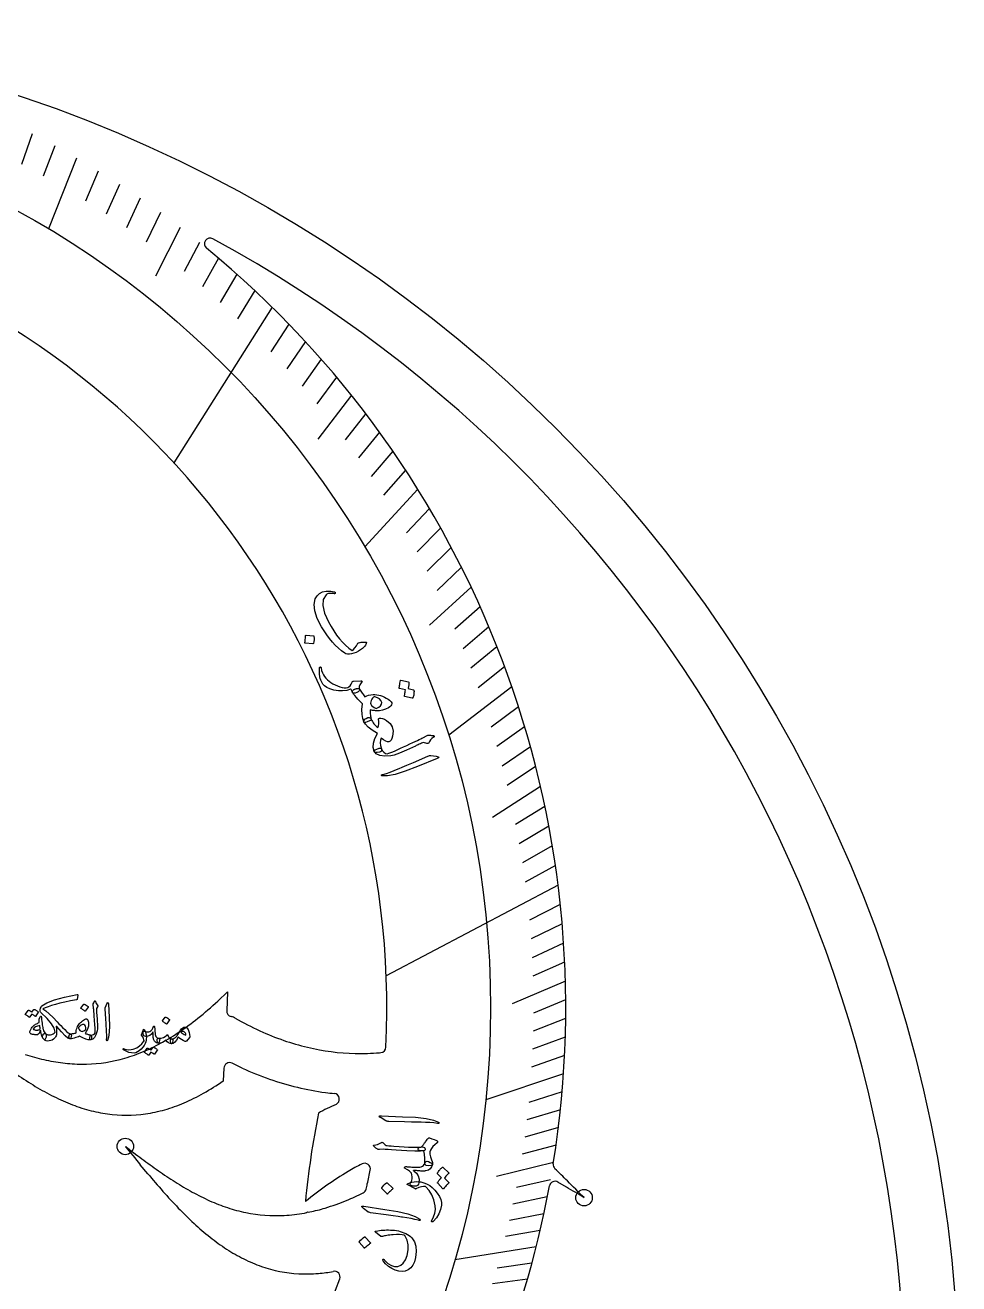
# Model space of a CAD drawing. Header units: millimetres. Extents: x -60 to 60, y -60 to 60.
# Drawn here: x 19.3 to 60, y 5.1 to 60 of the extents above; entities that cross this region are included whole.
import ezdxf

# ---------------------------------------------------------------- set-up
doc = ezdxf.new("R2010")
doc.units = ezdxf.units.MM
for name, color, linetype in [('CUT_INNER', 6, 'Continuous'), ('CUT_OUTER', 1, 'Continuous'), ('ENGRAVE', 7, 'Continuous'), ('ENGRAVE_FINE', 8, 'Continuous'), ('TEXT', 5, 'Continuous')]:
    doc.layers.add(name, color=color, linetype=linetype)

msp = doc.modelspace()

# ---------------------------------------------------------------- linework, layer by layer
at = {"layer": 'CUT_INNER'}
for points in [[(27.679, 17.435), (28.106, 17.841), (28.11, 17.845), (28.11, 17.839), (28.07, 17.018)], [(28.258, 16.763), (28.274, 16.759)], [(34.738, 15.184), (34.79, 15.189)], [(27.947, 14.513), (27.92, 13.956), (27.919, 13.95)], [(28.738, 14.516), (28.306, 14.726)], [(24.628, 9.905), (24.301, 10.298)], [(42.887, 9.326), (42.517, 9.545)], [(31.505, 8.697), (31.5, 8.694)], [(31.459, 8.193), (31.506, 8.203)]]:
    msp.add_lwpolyline(points, dxfattribs=at)
for centre, radius, start, end in [((0, 17.145), 35.054, 357.1887, 73.6087), ((27.35, 50.462), 0.25, 61.6992, 230.4492), ((0.001, 0.001), 57.646, 353.07594, 61.54356), ((0, 17.145), 42.855, 350.8663, 50.6179), ((16.833, 29.163), 15.975, 308.6715, 312.7623), ((28.32, 17.006), 0.25, 177.1875, 255.6796), ((19.049, 26.391), 12.425, 303.7703, 308.6789), ((28.006, 15.873), 0.926, 61.677, 73.1776), ((35.151, 28.46), 13.548, 240.3359, 245.4013), ((20.452, 24.293), 9.901, 298.0207, 303.7723), ((34.435, 26.909), 11.839, 245.4276, 250.8741), ((21.26, 22.776), 8.183, 291.4818, 298.0132), ((34.091, 25.924), 10.796, 250.882, 256.6474), ((33.911, 25.139), 9.991, 256.6116, 268.6345), ((34.763, 15.438), 0.25, 276.2496, 357.3633), ((22.372, 24.87), 10.243, 252.4339, 257.1818), ((21.934, 22.949), 8.272, 257.1891, 262.9759), ((21.788, 21.265), 6.58, 269.662, 284.3289), ((21.652, 21.787), 7.119, 284.3427, 291.4618), ((33.902, 25.116), 9.968, 268.6832, 274.8109), ((28.26, 27.853), 16.514, 235.1368, 238.4639), ((21.792, 21.821), 7.136, 262.9944, 269.6501), ((28.197, 14.501), 0.25, 64.1465, 177.1875), ((34.445, 26.935), 13.667, 245.32, 250.7464), ((26.015, 24.19), 12.218, 238.4558, 242.7928), ((21.597, 23.171), 11.179, 299.2626, 304.4357), ((34.097, 25.943), 12.616, 250.7534, 256.5015), ((24.743, 21.714), 9.434, 242.7882, 248.1955), ((22.718, 21.165), 8.882, 293.164, 299.2777), ((33.942, 25.305), 11.96, 256.5112, 262.4873), ((33.312, 20.431), 7.045, 262.3853, 265.5017), ((32.734, 13.159), 0.25, 294.9252, 84.1442), ((24.068, 20.028), 7.618, 248.1995, 254.6656), ((23.771, 18.952), 6.501, 254.6835, 262.065), ((23.62, 18.764), 6.312, 278.2878, 286.0743), ((23.35, 19.691), 7.279, 286.0981, 293.1559), ((36.719, 4.177), 9.577, 113.9021, 119.0287), ((23.686, 18.34), 5.883, 262.0565, 278.2503), ((70.589, 4.866), 39.276, 168.7173, 174.4077), ((131.096, 98.295), 138.378, 219.06119, 219.48794), ((92.453, 102.369), 114.301, 232.98999, 233.43948), ((44.389, 37.569), 33.622, 233.4504, 234.9705), ((53.264, 33.889), 37.352, 219.9473, 221.5005), ((36.362, 26.115), 19.635, 234.9666, 237.5352), ((40.539, -2.085), 14.055, 120.7016, 125.1945), ((37.344, 3.453), 7.663, 116.0921, 121.3065), ((34.086, 10.112), 0.25, 348.2227, 116.6545), ((0.874, 16.952), 34.159, 347.3404, 348.3611), ((42.558, 10.304), 0.25, 171.0362, 225.9632), ((16.192, -17.142), 37.809, 44.9992, 46.1506), ((0.001, 17.144), 42.853, 299.5985, 349.5534), ((33.106, 20.995), 13.567, 237.5315, 241.1842), ((42.909, -5.452), 18.173, 125.1828, 128.87), ((14.945, 13.741), 19.727, 346.808, 347.4816), ((42.39, 9.329), 0.25, 59.4536, 169.6289), ((-54.728, -88.448), 138.378, 44.68619, 45.11294), ((42.966, 24.774), 23.601, 221.4939, 223.8951), ((31.504, 18.083), 10.243, 241.1839, 245.9318), ((29.769, 17.427), 9.373, 292.1351, 296.958), ((33.908, 9.297), 0.25, 296.16, 346.8164), ((-15.872, -88.715), 114.301, 58.61499, 59.06448), ((37.861, 19.859), 16.514, 223.8868, 227.2139), ((30.699, 16.283), 8.272, 245.9391, 251.7259), ((30.34, 15.205), 7.136, 251.7444, 258.4001), ((31.455, 8.445), 0.248, 281.7428, 304.0964), ((31.639, 8.485), 0.249, 259.5276, 281.8136), ((30.52, 14.338), 6.208, 280.8676, 287.2908), ((29.508, 17.891), 9.901, 286.7707, 292.5223), ((34.944, 16.705), 12.218, 227.2058, 231.5428), ((30.227, 14.661), 6.58, 258.412, 273.0789), ((30.196, 15.199), 7.119, 273.0927, 280.2118), ((33.213, 14.525), 9.434, 231.5382, 236.9455), ((32.222, 13.003), 7.618, 236.9495, 243.4156), ((31.721, 12.005), 6.501, 243.4335, 250.815), ((31.519, 11.421), 5.883, 250.8065, 267.0003), ((31.537, 11.85), 6.312, 267.0378, 274.8243), ((31.669, 10.94), 5.395, 274.2394, 281.2313), ((32.764, 5.403), 0.25, 340.1367, 100.1488), ((0.003, 17.144), 35.052, 312.9694, 340.2817)]:
    msp.add_arc(centre, radius, start, end, dxfattribs=at)
at = {"layer": 'CUT_OUTER'}
msp.add_circle((0, 0), 60, dxfattribs=at)
at = {"layer": 'ENGRAVE'}
for points in [[(21.526, 54.202), (20.302, 51.12)], [(30.049, 47.7), (25.771, 40.908)], [(36.402, 39.759), (34.097, 37.242)], [(40.503, 31.147), (37.752, 29.032)], [(42.519, 22.498), (35.027, 18.534)], [(42.758, 14.263), (39.375, 13.134)], [(41.566, 6.717), (38.019, 6.144)]]:
    msp.add_lwpolyline(points, dxfattribs=at)
for centre, radius in [((0, 17.145), 39.579), ((23.648, 11.097), 0.36), ((43.656, 8.861), 0.36)]:
    msp.add_circle(centre, radius, dxfattribs=at)
at = {"layer": 'ENGRAVE_FINE'}
for points in [[(19.591, 55.26), (19.118, 53.924)], [(20.567, 54.742), (20.068, 53.414)], [(22.466, 53.639), (21.917, 52.328)], [(23.389, 53.055), (22.815, 51.752)], [(24.293, 52.45), (23.694, 51.157)], [(25.177, 51.825), (24.553, 50.541)], [(26.041, 51.181), (24.961, 49.058)], [(26.885, 50.518), (26.213, 49.255)], [(27.708, 49.838), (27.012, 48.586)], [(28.51, 49.141), (27.79, 47.9)], [(29.29, 48.428), (28.547, 47.199)], [(30.786, 46.957), (29.996, 45.753)], [(31.501, 46.201), (30.688, 45.009)], [(32.193, 45.432), (31.358, 44.254)], [(32.862, 44.651), (32.005, 43.486)], [(33.509, 43.859), (32.042, 41.939)], [(34.134, 43.057), (33.232, 41.92)], [(34.735, 42.245), (33.812, 41.123)], [(35.314, 41.424), (34.369, 40.317)], [(35.869, 40.595), (34.904, 39.503)], [(36.913, 38.916), (35.906, 37.855)], [(37.4, 38.068), (36.374, 37.023)], [(37.865, 37.214), (36.819, 36.186)], [(38.308, 36.356), (37.242, 35.344)], [(38.728, 35.493), (36.918, 33.834)], [(39.126, 34.628), (38.023, 33.651)], [(39.503, 33.76), (38.38, 32.801)], [(39.857, 32.89), (38.717, 31.949)], [(40.191, 32.019), (39.032, 31.096)], [(40.794, 30.275), (39.601, 29.39)], [(41.064, 29.403), (39.855, 28.537)], [(41.314, 28.532), (40.088, 27.686)], [(41.544, 27.663), (40.302, 26.836)], [(41.754, 26.795), (39.655, 25.448)], [(41.945, 25.929), (40.672, 25.142)], [(42.116, 25.066), (40.828, 24.3)], [(42.269, 24.206), (40.967, 23.461)], [(42.403, 23.35), (41.087, 22.625)], [(42.617, 21.65), (41.274, 20.968)], [(42.698, 20.807), (41.342, 20.146)], [(42.761, 19.968), (41.393, 19.329)], [(42.808, 19.135), (41.428, 18.518)], [(42.839, 18.308), (40.514, 17.314)], [(42.853, 17.486), (41.45, 16.913)], [(42.852, 16.67), (41.438, 16.12)], [(42.835, 15.861), (41.411, 15.334)], [(42.804, 15.059), (41.37, 14.554)], [(42.697, 13.474), (41.244, 13.015)], [(42.623, 12.692), (41.161, 12.257)], [(42.535, 11.918), (41.065, 11.506)], [(42.433, 11.151), (40.956, 10.763)], [(42.319, 10.392), (39.84, 9.784)], [(42.193, 9.641), (40.702, 9.3)], [(42.053, 8.898), (40.556, 8.581)], [(41.903, 8.163), (40.4, 7.87)], [(41.74, 7.436), (40.232, 7.167)], [(41.382, 6.007), (39.864, 5.787)], [(41.186, 5.305), (39.665, 5.109)]]:
    msp.add_lwpolyline(points, dxfattribs=at)
at = {"layer": 'TEXT'}
for points in [[(34.156, 33.027), (34.138, 32.99), (34.116, 32.954), (34.09, 32.918), (34.06, 32.883), (34.027, 32.849), (33.99, 32.816), (33.949, 32.783), (33.905, 32.751), (33.814, 32.694), (33.719, 32.646), (33.62, 32.609), (33.518, 32.581), (33.423, 32.566), (33.34, 32.565), (33.271, 32.579), (33.215, 32.606), (33.075, 32.711), (32.939, 32.827), (32.807, 32.954), (32.678, 33.093), (32.553, 33.243), (32.432, 33.406), (32.314, 33.58), (32.201, 33.766), (32.016, 34.129), (31.909, 34.451), (31.881, 34.735), (31.934, 34.981), (32.008, 35.112), (32.112, 35.212), (32.245, 35.28), (32.408, 35.316), (32.446, 35.318), (32.486, 35.318), (32.528, 35.317), (32.572, 35.313), (32.617, 35.308), (32.665, 35.3), (32.714, 35.291), (32.765, 35.279), (32.781, 35.274), (32.793, 35.267), (32.801, 35.257), (32.806, 35.245), (32.807, 35.235), (32.806, 35.226), (32.801, 35.216), (32.792, 35.207), (32.784, 35.2), (32.774, 35.196), (32.763, 35.194), (32.751, 35.197), (32.701, 35.207), (32.652, 35.213), (32.603, 35.216), (32.555, 35.215), (32.512, 35.209), (32.473, 35.197), (32.44, 35.179), (32.411, 35.156), (32.281, 34.95), (32.256, 34.684), (32.333, 34.359), (32.511, 33.972), (32.626, 33.768), (32.744, 33.578), (32.865, 33.402), (32.991, 33.239), (33.12, 33.09), (33.254, 32.955), (33.393, 32.832), (33.536, 32.722), (33.6, 32.769), (33.663, 32.838), (33.726, 32.928), (33.787, 33.041), (33.795, 33.047), (33.812, 33.054), (33.838, 33.063), (33.872, 33.072), (33.876, 33.072), (33.88, 33.072), (33.882, 33.073), (33.884, 33.074), (33.933, 33.083), (33.989, 33.089), (34.053, 33.093), (34.125, 33.093), (34.148, 33.09), (34.161, 33.077), (34.164, 33.056), (34.156, 33.027)], [(31.856, 33.362), (31.863, 33.36), (31.868, 33.356), (31.873, 33.349), (31.876, 33.34), (31.882, 33.263), (31.88, 33.187), (31.869, 33.112), (31.851, 33.037), (31.847, 33.029), (31.841, 33.023), (31.834, 33.021), (31.826, 33.021), (31.493, 33.044), (31.484, 33.047), (31.479, 33.053), (31.478, 33.063), (31.48, 33.078), (31.482, 33.09), (31.485, 33.11), (31.489, 33.136), (31.493, 33.169), (31.498, 33.21), (31.503, 33.258), (31.508, 33.314), (31.513, 33.378), (31.515, 33.387), (31.518, 33.393), (31.523, 33.396), (31.53, 33.395)], [(33.602, 31.393), (33.925, 31.404), (33.952, 31.401), (33.968, 31.394), (33.972, 31.383), (33.965, 31.367), (33.928, 31.318), (33.898, 31.272), (33.875, 31.23), (33.858, 31.193), (33.848, 31.155), (33.846, 31.117), (33.851, 31.079), (33.863, 31.041), (33.868, 31.001), (33.85, 30.963), (33.809, 30.928), (33.743, 30.895), (33.673, 30.873), (33.618, 30.868), (33.576, 30.881), (33.549, 30.912), (33.536, 30.939), (33.524, 30.967), (33.513, 30.996), (33.502, 31.025), (33.499, 31.029), (33.493, 31.032), (33.485, 31.034), (33.474, 31.034), (33.302, 30.983), (33.123, 30.961), (32.939, 30.967), (32.748, 30.999), (32.572, 31.05), (32.432, 31.111), (32.328, 31.183), (32.26, 31.265), (32.214, 31.351), (32.177, 31.431), (32.15, 31.507), (32.133, 31.579), (32.128, 31.615), (32.123, 31.655), (32.12, 31.698), (32.117, 31.743), (32.115, 31.792), (32.114, 31.844), (32.116, 31.898), (32.119, 31.956), (32.119, 31.971), (32.121, 31.982), (32.126, 31.992), (32.133, 31.998), (32.142, 32.006), (32.151, 32.009), (32.159, 32.01), (32.166, 32.006), (32.174, 32.001), (32.179, 31.994), (32.183, 31.985), (32.185, 31.975), (32.211, 31.861), (32.244, 31.759), (32.285, 31.669), (32.335, 31.59), (32.395, 31.517), (32.462, 31.449), (32.536, 31.386), (32.617, 31.328), (32.705, 31.275), (32.8, 31.227), (32.902, 31.183), (33.011, 31.142), (33.105, 31.117), (33.194, 31.104), (33.278, 31.101), (33.357, 31.109), (33.403, 31.135), (33.448, 31.184), (33.492, 31.255), (33.535, 31.348), (33.545, 31.366), (33.559, 31.379), (33.578, 31.388), (33.602, 31.393)], [(36.219, 31.006), (36.225, 31.003), (36.231, 30.998), (36.235, 30.99), (36.238, 30.98), (36.239, 30.938), (36.238, 30.898), (36.235, 30.857), (36.23, 30.818), (36.224, 30.779), (36.215, 30.74), (36.205, 30.701), (36.192, 30.662), (36.187, 30.654), (36.18, 30.648), (36.172, 30.646), (36.162, 30.647), (35.827, 30.722), (35.821, 30.726), (35.819, 30.733), (35.819, 30.744), (35.821, 30.758), (35.825, 30.768), (35.829, 30.785), (35.833, 30.807), (35.838, 30.835), (35.844, 30.87), (35.85, 30.911), (35.857, 30.959), (35.865, 31.014), (35.603, 31.072), (35.594, 31.076), (35.59, 31.083), (35.589, 31.094), (35.593, 31.109), (35.596, 31.122), (35.6, 31.143), (35.605, 31.17), (35.612, 31.205), (35.619, 31.248), (35.627, 31.299), (35.636, 31.358), (35.646, 31.425), (35.649, 31.433), (35.653, 31.438), (35.659, 31.439), (35.666, 31.437), (35.993, 31.36), (35.999, 31.357), (36.004, 31.352), (36.008, 31.344), (36.011, 31.333), (36.014, 31.299), (36.015, 31.264), (36.013, 31.23), (36.01, 31.197), (36.005, 31.164), (35.999, 31.131), (35.991, 31.099), (35.981, 31.067)], [(35.27, 30.445), (35.272, 30.44), (35.273, 30.435), (35.274, 30.431), (35.275, 30.427), (35.275, 30.423), (35.275, 30.419), (35.275, 30.414), (35.275, 30.41), (35.258, 30.359), (35.226, 30.311), (35.181, 30.267), (35.122, 30.226), (34.995, 30.163), (34.864, 30.121), (34.731, 30.099), (34.594, 30.098), (34.561, 30.1), (34.528, 30.103), (34.494, 30.107), (34.46, 30.112), (34.425, 30.117), (34.391, 30.124), (34.356, 30.131), (34.32, 30.139), (34.322, 30.079), (34.325, 30.021), (34.329, 29.966), (34.335, 29.913), (34.342, 29.863), (34.35, 29.815), (34.361, 29.77), (34.373, 29.728), (34.373, 29.71), (34.361, 29.692), (34.336, 29.673), (34.3, 29.653), (34.203, 29.612), (34.13, 29.591), (34.08, 29.591), (34.054, 29.611), (34, 29.76), (33.971, 29.942), (33.968, 30.156), (33.988, 30.404), (33.927, 30.461), (33.863, 30.526), (33.796, 30.599), (33.725, 30.68), (33.656, 30.761), (33.604, 30.828), (33.568, 30.879), (33.547, 30.916), (33.544, 30.937), (33.552, 30.959), (33.57, 30.983), (33.599, 31.009), (33.616, 31.021), (33.634, 31.032), (33.653, 31.041), (33.672, 31.049), (33.692, 31.056), (33.712, 31.062), (33.732, 31.067), (33.752, 31.072), (33.792, 31.076), (33.823, 31.073), (33.847, 31.063), (33.862, 31.044), (33.891, 30.999), (33.92, 30.954), (33.95, 30.912), (33.98, 30.87), (34.009, 30.83), (34.039, 30.791), (34.07, 30.752), (34.101, 30.713), (34.177, 30.751), (34.261, 30.779), (34.352, 30.797), (34.451, 30.804), (34.534, 30.801), (34.617, 30.793), (34.7, 30.778), (34.782, 30.757), (34.865, 30.729), (34.947, 30.694), (35.03, 30.652), (35.113, 30.604), (35.171, 30.563), (35.216, 30.523), (35.249, 30.484), (35.27, 30.445)], [(34.835, 30.464), (34.798, 30.546), (34.736, 30.613), (34.648, 30.665), (34.536, 30.703), (34.503, 30.704), (34.469, 30.688), (34.433, 30.654), (34.396, 30.604), (34.366, 30.544), (34.35, 30.488), (34.348, 30.434), (34.36, 30.384), (34.389, 30.334), (34.436, 30.288), (34.502, 30.244), (34.586, 30.204), (34.703, 30.253), (34.783, 30.314), (34.827, 30.384), (34.835, 30.464)], [(34.819, 28.435), (34.828, 28.38), (34.816, 28.337), (34.782, 28.307), (34.727, 28.288), (34.637, 28.277), (34.568, 28.281), (34.521, 28.299), (34.496, 28.33), (34.458, 28.497), (34.47, 28.682), (34.533, 28.884), (34.646, 29.106), (34.412, 29.256), (34.235, 29.39), (34.116, 29.508), (34.054, 29.611), (34.049, 29.651), (34.063, 29.69), (34.096, 29.729), (34.149, 29.768), (34.225, 29.802), (34.287, 29.807), (34.337, 29.782), (34.373, 29.728), (34.398, 29.675), (34.426, 29.625), (34.458, 29.577), (34.492, 29.53), (34.531, 29.486), (34.573, 29.443), (34.618, 29.403), (34.668, 29.364), (34.696, 29.443), (34.711, 29.532), (34.71, 29.63), (34.695, 29.737), (34.695, 29.748), (34.701, 29.756), (34.712, 29.764), (34.727, 29.769), (34.788, 29.772), (34.861, 29.757), (34.947, 29.725), (35.046, 29.675), (35.197, 29.549), (35.291, 29.392), (35.327, 29.205), (35.304, 28.988), (35.276, 28.89), (35.24, 28.816), (35.197, 28.768), (35.147, 28.744), (35.084, 28.745), (35.006, 28.773), (34.913, 28.827), (34.806, 28.907), (34.774, 28.814), (34.766, 28.704), (34.781, 28.577), (34.819, 28.435)], [(36.885, 29.038), (36.952, 29.031), (37.004, 29.026), (37.043, 29.023), (37.068, 29.022), (37.085, 29.02), (37.097, 29.015), (37.107, 29.006), (37.113, 28.994), (37.115, 28.98), (37.112, 28.966), (37.104, 28.953), (37.09, 28.941), (37.023, 28.885), (36.965, 28.826), (36.917, 28.763), (36.879, 28.696), (36.866, 28.677), (36.847, 28.667), (36.824, 28.666), (36.795, 28.674), (36.657, 28.721), (36.609, 28.7), (36.562, 28.679), (36.515, 28.658), (36.47, 28.637), (36.425, 28.617), (36.381, 28.597), (36.339, 28.578), (36.297, 28.558), (35.908, 28.381), (35.602, 28.251), (35.377, 28.169), (35.235, 28.134), (34.961, 28.122), (34.746, 28.151), (34.591, 28.22), (34.496, 28.33), (34.495, 28.333), (34.493, 28.337), (34.492, 28.34), (34.491, 28.344), (34.505, 28.372), (34.546, 28.4), (34.617, 28.429), (34.715, 28.46), (34.753, 28.468), (34.782, 28.467), (34.805, 28.456), (34.819, 28.435), (34.866, 28.35), (34.923, 28.286), (34.99, 28.241), (35.067, 28.215), (35.142, 28.242), (35.226, 28.275), (35.319, 28.313), (35.422, 28.357), (35.535, 28.407), (35.656, 28.462), (35.785, 28.521), (35.924, 28.587), (36.06, 28.649), (36.182, 28.707), (36.291, 28.758), (36.385, 28.803), (36.466, 28.842), (36.533, 28.874), (36.586, 28.899), (36.626, 28.917), (36.819, 29.021), (36.839, 29.029), (36.856, 29.034), (36.872, 29.037), (36.885, 29.038)], [(37.21, 28.111), (37.288, 28.094), (37.32, 28.072), (37.307, 28.044), (37.248, 28.01), (36.385, 27.666), (35.854, 27.458), (35.421, 27.322), (35.088, 27.255), (34.853, 27.258), (34.831, 27.265), (34.819, 27.272), (34.815, 27.281), (34.819, 27.291), (34.828, 27.3), (34.841, 27.308), (34.857, 27.316), (34.877, 27.323), (35.034, 27.369), (35.198, 27.424), (35.37, 27.49), (35.549, 27.566), (35.596, 27.585), (35.723, 27.638), (35.929, 27.725), (36.214, 27.846), (36.845, 28.122), (36.879, 28.134), (36.912, 28.142), (36.943, 28.145), (36.972, 28.143)], [(21.554, 17.72), (21.561, 17.72), (21.567, 17.718), (21.572, 17.715), (21.576, 17.712), (21.58, 17.706), (21.583, 17.698), (21.583, 17.688), (21.581, 17.676), (21.547, 17.513), (21.544, 17.505), (21.539, 17.499), (21.533, 17.495), (21.524, 17.492), (21.257, 17.441), (21.014, 17.391), (20.794, 17.341), (20.599, 17.291), (20.427, 17.242), (20.279, 17.192), (20.156, 17.144), (20.057, 17.095), (20.187, 17.006), (20.333, 16.882), (20.496, 16.724), (20.675, 16.531), (20.749, 16.451), (20.829, 16.367), (20.913, 16.281), (21.003, 16.192), (21.087, 16.112), (21.155, 16.053), (21.207, 16.016), (21.243, 16.001), (21.279, 15.983), (21.295, 15.948), (21.291, 15.896), (21.267, 15.827), (21.258, 15.809), (21.249, 15.796), (21.241, 15.788), (21.232, 15.786), (21.145, 15.822), (21.022, 15.924), (20.861, 16.092), (20.663, 16.326), (20.651, 16.334), (20.642, 16.336), (20.637, 16.333), (20.636, 16.325), (20.647, 16.212), (20.651, 16.115), (20.65, 16.032), (20.642, 15.966), (20.628, 15.923), (20.609, 15.884), (20.587, 15.849), (20.561, 15.819), (20.509, 15.772), (20.454, 15.736), (20.395, 15.712), (20.333, 15.698), (20.264, 15.695), (20.203, 15.704), (20.151, 15.724), (20.108, 15.757), (20.064, 15.809), (20.04, 15.858), (20.034, 15.905), (20.048, 15.949), (20.079, 15.995), (20.109, 16.022), (20.14, 16.028), (20.171, 16.015), (20.217, 15.988), (20.268, 15.971), (20.324, 15.965), (20.384, 15.969), (20.444, 15.982), (20.499, 16.006), (20.549, 16.04), (20.593, 16.083), (20.549, 16.25), (20.43, 16.448), (20.237, 16.676), (19.97, 16.934), (19.95, 16.958), (19.938, 16.985), (19.935, 17.017), (19.94, 17.053), (19.956, 17.123), (19.972, 17.176), (19.987, 17.212), (20.001, 17.232), (20.227, 17.363), (20.561, 17.487), (21, 17.606), (21.547, 17.718), (21.548, 17.718), (21.549, 17.719), (21.55, 17.719), (21.551, 17.719), (21.552, 17.72), (21.552, 17.72), (21.553, 17.72), (21.554, 17.72)], [(19.665, 17.071), (19.669, 17.074), (19.673, 17.076), (19.678, 17.076), (19.685, 17.075), (19.708, 17.065), (19.73, 17.054), (19.752, 17.043), (19.772, 17.03), (19.792, 17.017), (19.812, 17.002), (19.831, 16.986), (19.849, 16.969), (19.853, 16.964), (19.854, 16.959), (19.854, 16.953), (19.851, 16.947), (19.727, 16.771), (19.724, 16.769), (19.719, 16.77), (19.713, 16.772), (19.706, 16.777), (19.701, 16.782), (19.693, 16.788), (19.681, 16.797), (19.667, 16.807), (19.649, 16.819), (19.627, 16.833), (19.602, 16.849), (19.574, 16.868), (19.476, 16.731), (19.472, 16.727), (19.467, 16.726), (19.46, 16.729), (19.453, 16.735), (19.446, 16.74), (19.436, 16.748), (19.422, 16.758), (19.404, 16.771), (19.382, 16.786), (19.356, 16.804), (19.326, 16.825), (19.291, 16.848), (19.287, 16.852), (19.286, 16.855), (19.286, 16.859), (19.289, 16.863), (19.415, 17.031), (19.418, 17.034), (19.422, 17.035), (19.427, 17.036), (19.434, 17.035), (19.453, 17.027), (19.473, 17.019), (19.491, 17.009), (19.509, 16.999), (19.526, 16.988), (19.542, 16.975), (19.558, 16.962), (19.573, 16.949)], [(21.838, 17.3), (21.841, 17.302), (21.845, 17.304), (21.851, 17.304), (21.857, 17.303), (21.902, 17.282), (21.945, 17.257), (21.985, 17.228), (22.022, 17.195), (22.025, 17.19), (22.026, 17.185), (22.026, 17.18), (22.023, 17.176), (21.902, 17), (21.898, 16.996), (21.892, 16.995), (21.886, 16.997), (21.878, 17.003), (21.872, 17.008), (21.861, 17.016), (21.847, 17.026), (21.83, 17.039), (21.808, 17.055), (21.782, 17.073), (21.751, 17.093), (21.716, 17.117), (21.712, 17.12), (21.709, 17.124), (21.71, 17.128), (21.712, 17.131)], [(22.253, 17.315), (22.27, 17.353), (22.285, 17.384), (22.295, 17.406), (22.301, 17.421), (22.305, 17.43), (22.311, 17.436), (22.318, 17.44), (22.326, 17.441), (22.334, 17.439), (22.341, 17.434), (22.347, 17.426), (22.351, 17.416), (22.368, 17.363), (22.39, 17.316), (22.415, 17.274), (22.445, 17.236), (22.453, 17.224), (22.455, 17.211), (22.451, 17.197), (22.44, 17.181), (22.384, 17.11), (22.386, 17.077), (22.387, 17.044), (22.39, 17.012), (22.392, 16.98), (22.394, 16.95), (22.396, 16.919), (22.398, 16.89), (22.4, 16.86), (22.42, 16.591), (22.43, 16.38), (22.43, 16.229), (22.419, 16.137), (22.366, 15.971), (22.301, 15.85), (22.225, 15.773), (22.137, 15.741), (22.134, 15.742), (22.132, 15.742), (22.13, 15.742), (22.127, 15.742), (22.114, 15.756), (22.106, 15.787), (22.105, 15.835), (22.109, 15.901), (22.112, 15.925), (22.12, 15.942), (22.131, 15.953), (22.147, 15.956), (22.209, 15.965), (22.26, 15.985), (22.302, 16.015), (22.334, 16.055), (22.335, 16.105), (22.334, 16.162), (22.331, 16.226), (22.328, 16.297), (22.323, 16.374), (22.318, 16.458), (22.311, 16.548), (22.303, 16.645), (22.296, 16.74), (22.29, 16.825), (22.284, 16.901), (22.278, 16.967), (22.274, 17.023), (22.27, 17.07), (22.267, 17.108), (22.265, 17.135), (22.248, 17.272), (22.248, 17.286), (22.249, 17.297), (22.25, 17.307), (22.253, 17.315)], [(22.846, 17.31), (22.871, 17.353), (22.89, 17.368), (22.903, 17.354), (22.91, 17.312), (22.937, 16.724), (22.952, 16.363), (22.945, 16.076), (22.916, 15.863), (22.866, 15.722), (22.857, 15.711), (22.85, 15.705), (22.844, 15.704), (22.839, 15.709), (22.835, 15.716), (22.832, 15.726), (22.831, 15.737), (22.831, 15.75), (22.836, 15.854), (22.837, 15.964), (22.833, 16.08), (22.825, 16.203), (22.823, 16.235), (22.818, 16.322), (22.809, 16.463), (22.797, 16.659), (22.766, 17.094), (22.766, 17.117), (22.768, 17.138), (22.772, 17.157), (22.779, 17.174)], [(20.173, 16.012), (20.194, 15.988), (20.203, 15.954), (20.203, 15.912), (20.192, 15.861), (20.172, 15.804), (20.152, 15.768), (20.131, 15.752), (20.111, 15.757), (20.054, 15.817), (20.008, 15.906), (19.973, 16.026), (19.947, 16.174), (19.916, 16.089), (19.885, 16.027), (19.853, 15.987), (19.82, 15.97), (19.802, 15.968), (19.783, 15.966), (19.763, 15.966), (19.742, 15.967), (19.719, 15.968), (19.695, 15.97), (19.671, 15.972), (19.645, 15.974), (19.6, 15.98), (19.564, 15.988), (19.538, 15.997), (19.522, 16.006), (19.5, 16.033), (19.488, 16.06), (19.484, 16.086), (19.489, 16.111), (19.527, 16.193), (19.56, 16.257), (19.587, 16.302), (19.61, 16.33), (19.639, 16.355), (19.671, 16.379), (19.703, 16.402), (19.738, 16.424), (19.774, 16.445), (19.812, 16.464), (19.853, 16.483), (19.896, 16.5), (19.888, 16.594), (19.887, 16.613), (19.888, 16.63), (19.891, 16.645), (19.896, 16.658), (19.952, 16.763), (19.963, 16.776), (19.973, 16.774), (19.981, 16.759), (19.988, 16.73), (19.998, 16.638), (20.007, 16.553), (20.016, 16.476), (20.025, 16.406), (20.034, 16.345), (20.044, 16.291), (20.053, 16.245), (20.063, 16.207), (20.086, 16.144), (20.111, 16.09), (20.141, 16.047), (20.173, 16.012)], [(21.954, 16.657), (21.958, 16.657), (21.961, 16.657), (21.964, 16.656), (21.966, 16.655), (21.969, 16.655), (21.971, 16.654), (21.973, 16.653), (21.976, 16.651), (22.001, 16.629), (22.02, 16.598), (22.035, 16.561), (22.043, 16.517), (22.048, 16.427), (22.04, 16.34), (22.019, 16.257), (21.986, 16.177), (21.976, 16.159), (21.966, 16.14), (21.955, 16.121), (21.944, 16.103), (21.932, 16.084), (21.919, 16.066), (21.906, 16.047), (21.892, 16.029), (21.928, 16.014), (21.963, 16.002), (21.997, 15.99), (22.029, 15.98), (22.06, 15.972), (22.09, 15.965), (22.119, 15.96), (22.147, 15.956), (22.158, 15.952), (22.166, 15.94), (22.171, 15.921), (22.173, 15.895), (22.174, 15.829), (22.168, 15.781), (22.155, 15.752), (22.137, 15.741), (22.035, 15.747), (21.92, 15.776), (21.792, 15.828), (21.652, 15.904), (21.602, 15.884), (21.547, 15.864), (21.487, 15.844), (21.421, 15.824), (21.354, 15.807), (21.301, 15.794), (21.261, 15.787), (21.234, 15.786), (21.221, 15.79), (21.21, 15.8), (21.201, 15.817), (21.194, 15.84), (21.192, 15.854), (21.19, 15.867), (21.19, 15.88), (21.191, 15.893), (21.192, 15.906), (21.194, 15.919), (21.196, 15.932), (21.199, 15.945), (21.207, 15.969), (21.218, 15.986), (21.23, 15.997), (21.245, 16), (21.279, 16.005), (21.313, 16.01), (21.346, 16.016), (21.378, 16.022), (21.409, 16.028), (21.44, 16.035), (21.471, 16.042), (21.501, 16.05), (21.499, 16.104), (21.505, 16.16), (21.519, 16.217), (21.541, 16.276), (21.564, 16.323), (21.591, 16.368), (21.62, 16.412), (21.654, 16.454), (21.691, 16.495), (21.732, 16.534), (21.776, 16.571), (21.825, 16.606), (21.863, 16.63), (21.897, 16.646), (21.928, 16.655), (21.954, 16.657)], [(25.39, 16.737), (25.393, 16.74), (25.398, 16.742), (25.403, 16.742), (25.41, 16.741), (25.455, 16.72), (25.498, 16.695), (25.537, 16.666), (25.574, 16.633), (25.578, 16.628), (25.579, 16.623), (25.578, 16.618), (25.576, 16.613), (25.454, 16.438), (25.45, 16.433), (25.445, 16.433), (25.438, 16.435), (25.431, 16.441), (25.424, 16.446), (25.414, 16.454), (25.4, 16.464), (25.382, 16.477), (25.36, 16.492), (25.334, 16.51), (25.304, 16.531), (25.269, 16.554), (25.264, 16.558), (25.262, 16.562), (25.262, 16.565), (25.265, 16.569)], [(19.916, 16.377), (19.817, 16.347), (19.738, 16.31), (19.676, 16.266), (19.633, 16.214), (19.65, 16.201), (19.673, 16.19), (19.701, 16.182), (19.734, 16.175), (19.753, 16.174), (19.772, 16.172), (19.792, 16.172), (19.811, 16.173), (19.831, 16.174), (19.852, 16.177), (19.872, 16.181), (19.892, 16.187), (19.916, 16.201), (19.93, 16.227), (19.934, 16.265), (19.927, 16.314), (19.922, 16.337), (19.919, 16.355), (19.917, 16.369), (19.916, 16.377)], [(21.835, 16.41), (21.779, 16.409), (21.724, 16.39), (21.672, 16.353), (21.621, 16.298), (21.612, 16.279), (21.612, 16.255), (21.622, 16.226), (21.642, 16.192), (21.669, 16.159), (21.697, 16.135), (21.728, 16.12), (21.76, 16.114), (21.796, 16.118), (21.835, 16.134), (21.877, 16.161), (21.922, 16.199), (21.923, 16.28), (21.909, 16.341), (21.879, 16.385), (21.835, 16.41)], [(23.573, 15.317), (23.566, 15.322), (23.561, 15.327), (23.557, 15.333), (23.555, 15.339), (23.555, 15.344), (23.556, 15.348), (23.559, 15.353), (23.564, 15.358), (23.568, 15.36), (23.573, 15.361), (23.58, 15.361), (23.587, 15.359), (23.698, 15.329), (23.802, 15.316), (23.902, 15.32), (23.996, 15.341), (24.143, 15.403), (24.269, 15.482), (24.375, 15.577), (24.46, 15.689), (24.462, 15.692), (24.463, 15.694), (24.464, 15.695), (24.464, 15.696), (24.465, 15.698), (24.465, 15.699), (24.466, 15.7), (24.466, 15.701), (24.461, 15.749), (24.441, 15.806), (24.406, 15.872), (24.356, 15.946), (24.354, 15.95), (24.353, 15.954), (24.353, 15.958), (24.354, 15.96), (24.435, 16.2), (24.443, 16.209), (24.456, 16.202), (24.474, 16.18), (24.497, 16.142), (24.525, 16.085), (24.546, 16.023), (24.56, 15.956), (24.568, 15.883), (24.568, 15.842), (24.563, 15.791), (24.552, 15.73), (24.536, 15.659), (24.509, 15.584), (24.466, 15.506), (24.409, 15.426), (24.336, 15.344), (24.258, 15.271), (24.183, 15.218), (24.111, 15.185), (24.043, 15.171), (23.922, 15.175), (23.804, 15.2), (23.688, 15.248), (23.573, 15.317)], [(24.902, 16.345), (24.912, 16.34), (24.92, 16.332), (24.924, 16.321), (24.926, 16.305), (24.927, 16.295), (24.928, 16.281), (24.93, 16.262), (24.931, 16.239), (24.933, 16.213), (24.936, 16.183), (24.938, 16.149), (24.941, 16.111), (24.947, 16.039), (24.956, 15.979), (24.968, 15.93), (24.983, 15.893), (25.002, 15.864), (25.026, 15.841), (25.056, 15.823), (25.091, 15.812), (25.124, 15.799), (25.144, 15.779), (25.151, 15.752), (25.146, 15.718), (25.129, 15.664), (25.113, 15.626), (25.098, 15.604), (25.083, 15.597), (25.013, 15.609), (24.958, 15.639), (24.916, 15.686), (24.887, 15.75), (24.882, 15.77), (24.877, 15.791), (24.873, 15.814), (24.869, 15.838), (24.865, 15.864), (24.862, 15.891), (24.86, 15.919), (24.859, 15.95), (24.858, 15.979), (24.857, 16.006), (24.856, 16.029), (24.855, 16.048), (24.854, 16.064), (24.854, 16.076), (24.854, 16.085), (24.854, 16.089), (24.853, 16.091), (24.853, 16.092), (24.852, 16.093), (24.851, 16.093), (24.85, 16.092), (24.848, 16.09), (24.846, 16.086), (24.844, 16.082), (24.791, 15.998), (24.722, 15.939), (24.637, 15.904), (24.535, 15.894), (24.492, 15.901), (24.46, 15.92), (24.437, 15.95), (24.425, 15.993), (24.422, 16.031), (24.425, 16.063), (24.433, 16.089), (24.445, 16.109), (24.46, 16.123), (24.475, 16.13), (24.489, 16.13), (24.503, 16.123), (24.515, 16.114), (24.526, 16.107), (24.535, 16.103), (24.543, 16.102), (24.612, 16.096), (24.672, 16.1), (24.722, 16.114), (24.763, 16.139), (24.787, 16.163), (24.813, 16.202), (24.841, 16.256), (24.87, 16.325), (24.875, 16.336), (24.882, 16.343), (24.891, 16.346), (24.902, 16.345)], [(25.674, 15.783), (25.692, 15.776), (25.706, 15.769), (25.714, 15.762), (25.718, 15.755), (25.719, 15.744), (25.719, 15.73), (25.718, 15.715), (25.715, 15.697), (25.703, 15.64), (25.69, 15.6), (25.677, 15.576), (25.663, 15.568), (25.599, 15.58), (25.536, 15.611), (25.474, 15.659), (25.412, 15.726), (25.348, 15.671), (25.271, 15.631), (25.182, 15.606), (25.081, 15.597), (25.07, 15.6), (25.061, 15.607), (25.055, 15.618), (25.051, 15.634), (25.037, 15.735), (25.036, 15.747), (25.037, 15.759), (25.042, 15.771), (25.049, 15.785), (25.058, 15.795), (25.067, 15.803), (25.079, 15.809), (25.091, 15.812), (25.213, 15.824), (25.313, 15.851), (25.393, 15.894), (25.452, 15.952), (25.459, 15.96), (25.467, 15.965), (25.476, 15.969), (25.487, 15.969), (25.496, 15.967), (25.502, 15.963), (25.506, 15.956), (25.507, 15.947), (25.507, 15.938), (25.507, 15.93), (25.509, 15.923), (25.51, 15.918), (25.548, 15.868), (25.588, 15.829), (25.63, 15.8), (25.674, 15.783)], [(26.257, 16.3), (26.33, 16.27), (26.388, 16.192), (26.431, 16.066), (26.459, 15.893), (26.46, 15.88), (26.459, 15.87), (26.455, 15.86), (26.45, 15.852), (26.311, 15.694), (26.301, 15.685), (26.29, 15.679), (26.278, 15.678), (26.265, 15.68), (26.177, 15.715), (26.095, 15.758), (26.019, 15.809), (25.948, 15.868), (25.883, 15.734), (25.813, 15.639), (25.74, 15.584), (25.663, 15.568), (25.655, 15.572), (25.646, 15.582), (25.638, 15.598), (25.63, 15.62), (25.618, 15.675), (25.615, 15.719), (25.62, 15.752), (25.635, 15.773), (25.643, 15.778), (25.652, 15.781), (25.662, 15.783), (25.674, 15.783), (25.728, 15.79), (25.783, 15.812), (25.837, 15.851), (25.89, 15.906), (25.914, 15.939), (25.95, 15.992), (25.998, 16.066), (26.058, 16.161), (26.105, 16.224), (26.153, 16.268), (26.204, 16.293), (26.257, 16.3)], [(26.073, 16.075), (26.116, 16.035), (26.165, 16.002), (26.221, 15.975), (26.283, 15.954), (26.282, 16.001), (26.271, 16.04), (26.25, 16.071), (26.22, 16.094), (26.185, 16.106), (26.148, 16.107), (26.111, 16.097), (26.073, 16.075)], [(24.856, 15.419), (24.86, 15.421), (24.864, 15.423), (24.869, 15.423), (24.876, 15.422), (24.899, 15.413), (24.921, 15.402), (24.943, 15.39), (24.963, 15.377), (24.983, 15.364), (25.003, 15.349), (25.022, 15.333), (25.041, 15.316), (25.044, 15.311), (25.045, 15.306), (25.045, 15.3), (25.042, 15.295), (24.918, 15.119), (24.915, 15.117), (24.91, 15.117), (24.904, 15.12), (24.897, 15.125), (24.892, 15.129), (24.884, 15.136), (24.872, 15.144), (24.858, 15.154), (24.84, 15.166), (24.818, 15.18), (24.794, 15.197), (24.765, 15.215), (24.667, 15.079), (24.663, 15.074), (24.658, 15.074), (24.651, 15.076), (24.644, 15.082), (24.637, 15.087), (24.627, 15.095), (24.613, 15.105), (24.595, 15.118), (24.573, 15.133), (24.547, 15.152), (24.517, 15.172), (24.482, 15.195), (24.478, 15.199), (24.477, 15.203), (24.477, 15.206), (24.48, 15.21), (24.606, 15.378), (24.609, 15.381), (24.613, 15.383), (24.618, 15.383), (24.625, 15.382), (24.645, 15.375), (24.664, 15.366), (24.682, 15.357), (24.7, 15.346), (24.717, 15.335), (24.733, 15.323), (24.749, 15.31), (24.764, 15.296)], [(34.808, 12.337), (34.744, 12.38), (34.723, 12.411), (34.747, 12.429), (34.814, 12.434), (35.742, 12.394), (36.311, 12.37), (36.762, 12.322), (37.094, 12.249), (37.308, 12.151), (37.325, 12.136), (37.333, 12.123), (37.333, 12.113), (37.325, 12.106), (37.313, 12.101), (37.298, 12.098), (37.28, 12.097), (37.26, 12.099), (37.097, 12.121), (36.925, 12.137), (36.741, 12.146), (36.547, 12.15), (36.496, 12.152), (36.359, 12.156), (36.135, 12.162), (35.825, 12.17), (35.138, 12.185), (35.102, 12.189), (35.069, 12.195), (35.039, 12.205), (35.013, 12.217)], [(35.36, 11.111), (35.598, 11.094), (35.81, 11.08), (35.996, 11.07), (36.156, 11.063), (36.289, 11.059), (36.395, 11.058), (36.474, 11.06), (36.527, 11.065), (36.596, 11.075), (36.65, 11.07), (36.691, 11.051), (36.718, 11.018), (36.73, 10.981), (36.725, 10.95), (36.703, 10.926), (36.665, 10.908), (36.528, 10.888), (36.281, 10.884), (35.926, 10.898), (35.463, 10.93), (35.264, 10.947), (35.105, 10.96), (34.986, 10.968), (34.907, 10.972), (34.729, 10.963), (34.698, 10.963), (34.67, 10.967), (34.646, 10.974), (34.625, 10.985), (34.577, 11.025), (34.54, 11.056), (34.514, 11.078), (34.498, 11.091), (34.477, 11.117), (34.471, 11.136), (34.48, 11.149), (34.506, 11.155), (34.576, 11.163), (34.651, 11.184), (34.731, 11.218), (34.816, 11.266), (34.833, 11.275), (34.848, 11.277), (34.863, 11.273), (34.877, 11.263), (34.892, 11.248), (34.907, 11.234), (34.921, 11.22), (34.934, 11.208), (34.946, 11.196), (34.957, 11.185), (34.966, 11.175), (34.975, 11.166), (34.99, 11.152), (35.005, 11.142), (35.021, 11.136), (35.038, 11.133), (35.075, 11.131), (35.142, 11.127), (35.236, 11.12), (35.36, 11.111)], [(36.422, 10.96), (36.425, 11.005), (36.442, 11.037), (36.472, 11.058), (36.516, 11.067), (36.538, 11.071), (36.56, 11.082), (36.583, 11.1), (36.606, 11.125), (36.619, 11.141), (36.633, 11.159), (36.649, 11.179), (36.666, 11.2), (36.684, 11.223), (36.703, 11.248), (36.722, 11.274), (36.742, 11.303), (36.779, 11.356), (36.809, 11.398), (36.834, 11.428), (36.852, 11.447), (36.868, 11.46), (36.883, 11.467), (36.898, 11.469), (36.912, 11.465), (37.021, 11.432), (37.114, 11.4), (37.191, 11.369), (37.252, 11.339), (37.259, 11.332), (37.264, 11.323), (37.265, 11.312), (37.264, 11.298), (37.261, 11.281), (37.257, 11.267), (37.252, 11.257), (37.245, 11.25), (37.143, 11.168), (37.06, 11.089), (36.997, 11.013), (36.954, 10.94), (36.934, 10.862), (36.936, 10.764), (36.958, 10.648), (37.002, 10.511), (37.024, 10.445), (37.038, 10.389), (37.043, 10.342), (37.041, 10.305), (37.035, 10.288), (37.023, 10.275), (37.006, 10.266), (36.983, 10.261), (36.857, 10.253), (36.769, 10.268), (36.719, 10.306), (36.707, 10.367), (36.712, 10.429), (36.713, 10.493), (36.712, 10.559), (36.708, 10.626), (36.702, 10.695), (36.692, 10.766), (36.678, 10.838), (36.662, 10.912), (36.558, 10.907), (36.483, 10.914), (36.438, 10.931), (36.422, 10.96)], [(35.832, 10.188), (35.842, 10.202), (35.856, 10.212), (35.875, 10.217), (35.899, 10.216), (35.916, 10.215), (35.939, 10.214), (35.968, 10.212), (36.004, 10.21), (36.045, 10.207), (36.093, 10.203), (36.147, 10.199), (36.206, 10.195), (36.321, 10.189), (36.417, 10.19), (36.495, 10.198), (36.556, 10.213), (36.605, 10.237), (36.647, 10.271), (36.681, 10.314), (36.707, 10.367), (36.734, 10.416), (36.769, 10.444), (36.813, 10.45), (36.866, 10.435), (36.946, 10.397), (37.002, 10.363), (37.034, 10.334), (37.042, 10.309), (37.008, 10.201), (36.949, 10.118), (36.866, 10.062), (36.759, 10.031), (36.727, 10.027), (36.692, 10.025), (36.656, 10.023), (36.617, 10.021), (36.576, 10.021), (36.533, 10.023), (36.488, 10.026), (36.44, 10.031), (36.394, 10.036), (36.352, 10.041), (36.316, 10.044), (36.285, 10.047), (36.26, 10.05), (36.241, 10.052), (36.228, 10.053), (36.221, 10.054), (36.218, 10.055), (36.216, 10.054), (36.215, 10.053), (36.215, 10.052), (36.217, 10.049), (36.219, 10.046), (36.224, 10.042), (36.23, 10.037), (36.348, 9.936), (36.425, 9.814), (36.459, 9.672), (36.45, 9.51), (36.428, 9.444), (36.391, 9.398), (36.337, 9.37), (36.268, 9.362), (36.208, 9.368), (36.159, 9.38), (36.12, 9.398), (36.092, 9.423), (36.074, 9.45), (36.067, 9.475), (36.071, 9.497), (36.085, 9.517), (36.102, 9.533), (36.115, 9.548), (36.123, 9.562), (36.128, 9.573), (36.154, 9.679), (36.161, 9.773), (36.151, 9.855), (36.123, 9.924), (36.09, 9.968), (36.035, 10.017), (35.957, 10.072), (35.856, 10.133), (35.84, 10.144), (35.831, 10.156), (35.828, 10.171), (35.832, 10.188)], [(37.27, 9.908), (37.266, 9.914), (37.264, 9.921), (37.265, 9.93), (37.268, 9.94), (37.289, 9.975), (37.311, 10.008), (37.334, 10.04), (37.358, 10.071), (37.384, 10.1), (37.412, 10.129), (37.441, 10.156), (37.471, 10.182), (37.48, 10.187), (37.489, 10.188), (37.497, 10.186), (37.506, 10.18), (37.753, 9.942), (37.755, 9.937), (37.754, 9.929), (37.748, 9.92), (37.739, 9.909), (37.73, 9.902), (37.718, 9.89), (37.703, 9.873), (37.684, 9.852), (37.66, 9.825), (37.633, 9.794), (37.602, 9.757), (37.566, 9.715), (37.756, 9.525), (37.761, 9.517), (37.761, 9.508), (37.755, 9.498), (37.744, 9.488), (37.734, 9.478), (37.72, 9.464), (37.7, 9.443), (37.676, 9.417), (37.646, 9.386), (37.611, 9.348), (37.571, 9.303), (37.526, 9.252), (37.519, 9.248), (37.513, 9.246), (37.508, 9.248), (37.503, 9.253), (37.272, 9.496), (37.268, 9.502), (37.267, 9.509), (37.268, 9.518), (37.271, 9.528), (37.287, 9.558), (37.305, 9.587), (37.325, 9.614), (37.346, 9.64), (37.367, 9.665), (37.39, 9.689), (37.414, 9.711), (37.439, 9.732)], [(34.835, 9.259), (34.831, 9.265), (34.83, 9.272), (34.831, 9.28), (34.834, 9.29), (34.879, 9.352), (34.928, 9.41), (34.984, 9.462), (35.045, 9.508), (35.053, 9.512), (35.061, 9.513), (35.069, 9.511), (35.075, 9.506), (35.318, 9.275), (35.323, 9.267), (35.323, 9.259), (35.318, 9.25), (35.306, 9.24), (35.297, 9.231), (35.282, 9.218), (35.262, 9.199), (35.238, 9.176), (35.208, 9.147), (35.173, 9.112), (35.133, 9.072), (35.087, 9.025), (35.08, 9.019), (35.074, 9.017), (35.068, 9.018), (35.063, 9.023)], [(37.072, 7.825), (37.062, 7.815), (37.052, 7.808), (37.042, 7.804), (37.032, 7.803), (37.024, 7.804), (37.017, 7.807), (37.011, 7.813), (37.005, 7.821), (37.003, 7.829), (37.003, 7.838), (37.006, 7.848), (37.011, 7.86), (37.093, 8.027), (37.146, 8.191), (37.17, 8.352), (37.164, 8.508), (37.11, 8.761), (37.023, 8.983), (36.903, 9.177), (36.75, 9.341), (36.747, 9.344), (36.744, 9.346), (36.742, 9.348), (36.74, 9.349), (36.738, 9.35), (36.737, 9.351), (36.735, 9.352), (36.733, 9.352), (36.656, 9.356), (36.562, 9.339), (36.451, 9.301), (36.323, 9.242), (36.316, 9.24), (36.309, 9.24), (36.304, 9.241), (36.3, 9.243), (35.947, 9.431), (35.936, 9.446), (35.949, 9.464), (35.989, 9.486), (36.053, 9.512), (36.149, 9.541), (36.251, 9.558), (36.36, 9.564), (36.476, 9.559), (36.54, 9.549), (36.618, 9.528), (36.71, 9.496), (36.816, 9.453), (36.927, 9.391), (37.037, 9.305), (37.147, 9.193), (37.256, 9.055), (37.347, 8.911), (37.409, 8.776), (37.44, 8.651), (37.442, 8.537), (37.401, 8.344), (37.325, 8.16), (37.216, 7.987), (37.072, 7.825)], [(34.032, 8.393), (33.972, 8.444), (33.955, 8.476), (33.981, 8.491), (34.048, 8.489), (34.965, 8.343), (35.528, 8.254), (35.971, 8.155), (36.293, 8.045), (36.494, 7.923), (36.508, 7.906), (36.515, 7.892), (36.514, 7.882), (36.505, 7.876), (36.493, 7.872), (36.478, 7.871), (36.46, 7.873), (36.439, 7.877), (36.281, 7.917), (36.111, 7.952), (35.93, 7.983), (35.737, 8.009), (35.687, 8.017), (35.551, 8.036), (35.33, 8.068), (35.023, 8.111), (34.341, 8.205), (34.306, 8.212), (34.274, 8.223), (34.245, 8.235), (34.221, 8.251)], [(33.854, 6.918), (33.851, 6.924), (33.85, 6.931), (33.852, 6.939), (33.855, 6.948), (33.904, 7.006), (33.958, 7.059), (34.017, 7.107), (34.081, 7.149), (34.089, 7.152), (34.097, 7.152), (34.104, 7.15), (34.111, 7.144), (34.337, 6.898), (34.342, 6.89), (34.341, 6.882), (34.335, 6.873), (34.323, 6.864), (34.313, 6.857), (34.297, 6.844), (34.276, 6.827), (34.25, 6.806), (34.218, 6.779), (34.181, 6.748), (34.138, 6.71), (34.09, 6.668), (34.082, 6.663), (34.076, 6.661), (34.07, 6.663), (34.066, 6.668)], [(34.586, 7.406), (34.656, 7.418), (34.728, 7.429), (34.803, 7.438), (34.88, 7.446), (34.96, 7.452), (35.043, 7.455), (35.129, 7.455), (35.218, 7.452), (35.306, 7.447), (35.393, 7.438), (35.478, 7.426), (35.561, 7.409), (35.642, 7.388), (35.722, 7.364), (35.8, 7.335), (35.878, 7.303), (35.957, 7.261), (36.028, 7.216), (36.091, 7.165), (36.146, 7.11), (36.258, 6.941), (36.323, 6.741), (36.34, 6.51), (36.309, 6.249), (36.259, 6.068), (36.188, 5.918), (36.095, 5.799), (35.981, 5.712), (35.854, 5.659), (35.719, 5.639), (35.574, 5.651), (35.421, 5.694), (35.267, 5.766), (35.127, 5.859), (35.001, 5.973), (34.887, 6.106), (34.875, 6.125), (34.871, 6.142), (34.873, 6.156), (34.882, 6.167), (34.897, 6.175), (34.914, 6.173), (34.933, 6.162), (34.953, 6.14), (35.104, 5.995), (35.25, 5.9), (35.394, 5.856), (35.534, 5.862), (35.662, 5.915), (35.771, 6.012), (35.863, 6.154), (35.935, 6.341), (35.982, 6.58), (35.981, 6.803), (35.935, 7.012), (35.843, 7.206), (35.839, 7.21), (35.833, 7.214), (35.824, 7.218), (35.812, 7.222), (35.72, 7.242), (35.608, 7.252), (35.478, 7.253), (35.329, 7.243), (35.253, 7.236), (35.182, 7.228), (35.116, 7.22), (35.055, 7.212), (34.999, 7.203), (34.949, 7.193), (34.904, 7.182), (34.864, 7.17), (34.844, 7.164), (34.826, 7.163), (34.811, 7.166), (34.799, 7.173), (34.56, 7.356), (34.548, 7.37), (34.548, 7.383), (34.56, 7.395), (34.586, 7.406)]]:
    msp.add_lwpolyline(points, close=True, dxfattribs=at)

doc.saveas('drawing.dxf')
